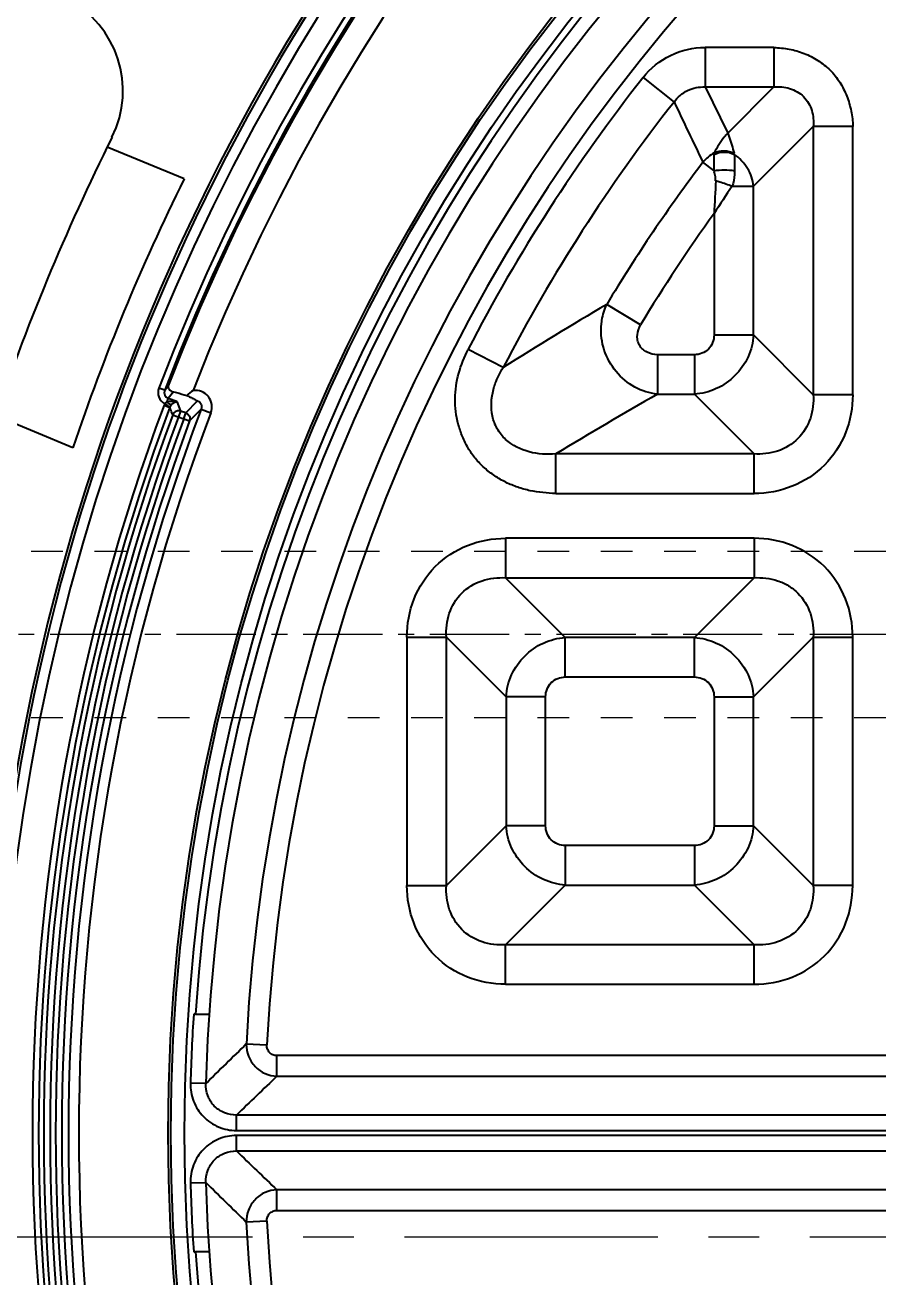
# Model space of a CAD drawing. Header units: millimetres. Extents: x 2141 to 4292, y -4498 to 2648.
# Drawn here: x 3454.8 to 3495.9, y -787.6 to -727.4 of the extents above; entities that cross this region are included whole.
import ezdxf

# ---------------------------------------------------------------- set-up
doc = ezdxf.new("R2010")
doc.units = ezdxf.units.MM
doc.header["$LTSCALE"] = 16.335
doc.header["$PDMODE"] = 3
doc.header["$PDSIZE"] = 0.3125
doc.linetypes.add('CENTER', pattern=[0.6, 0.375, -0.075, 0.075, -0.075])
doc.linetypes.add('HIDDEN', pattern=[0.2, 0.1, -0.1])
doc.layers.get('0').update_dxf_attribs({"linetype": 'CONTINUOUS'})
doc.layers.get('Defpoints').update_dxf_attribs({"linetype": 'CONTINUOUS'})
doc.layers.add('11', color=7, linetype='CONTINUOUS')
doc.layers.add('center', color=1, linetype='CENTER', lineweight=9)
doc.layers.add('cool', color=153, linetype='HIDDEN', lineweight=9)
doc.styles.get("Standard").update_dxf_attribs({"font": 'txt', "width": 0.8})
doc.dimstyles.get("Standard").update_dxf_attribs({"dimtxt": 0.15625, "dimasz": 0.1875, "dimexe": 0.125, "dimexo": 0.0625, "dimtad": 0, "dimtih": 1, "dimtoh": 1, "dimdsep": 46, "dimtxsty": 'Standard', "dimcen": 0.09, "dimadec": 0, "dimazin": 0, "dimtp": 0.01, "dimtm": 0.01, "dimtfac": 1, "dimtofl": 0, "dimtmove": 0, "dimatfit": 3, "dimfxl": 0, "dimtolj": 1, "dimarcsym": 0})

# ---------------------------------------------------------------- blocks, each defined once
blk = doc.blocks.new('*D111')
at = {"color": 4, "lineweight": -2}
blk.add_line((3411.325, -785.718), (3385.615, -785.718), dxfattribs=at)
at = {"layer": 'Defpoints', "color": 0}
for p in [(3385.615, -785.718), (3411.325, -785.718), (3555.085, -785.718)]:
    blk.add_point(p, dxfattribs=at)
at = {"color": 6, "insert": (3380.615, -785.718), "char_height": 5, "attachment_point": 5}
blk.add_mtext('\\A1;0.00', dxfattribs=at)
blk = doc.blocks.new('*D112')
at = {"color": 4, "lineweight": -2}
blk.add_line((3403.895, -756.718), (3385.615, -756.718), dxfattribs=at)
at = {"layer": 'Defpoints', "color": 0}
for p in [(3385.615, -756.718), (3403.895, -756.718), (3555.085, -785.718)]:
    blk.add_point(p, dxfattribs=at)
at = {"color": 6, "insert": (3378.282, -756.718), "char_height": 5, "attachment_point": 5}
blk.add_mtext('\\A1;29.00', dxfattribs=at)
blk = doc.blocks.new('*D114')
at = {"color": 4, "lineweight": -2}
blk.add_line((3446.659, -737.718), (3385.615, -737.718), dxfattribs=at)
at = {"layer": 'Defpoints', "color": 0}
for p in [(3385.615, -737.718), (3446.659, -737.718), (3555.085, -785.718)]:
    blk.add_point(p, dxfattribs=at)
at = {"color": 6, "insert": (3378.282, -737.718), "char_height": 5, "attachment_point": 5}
blk.add_mtext('\\A1;48.00', dxfattribs=at)
blk = doc.blocks.new('*D115')
at = {"color": 4, "lineweight": -2}
blk.add_line((3468.659, -703.718), (3385.615, -703.718), dxfattribs=at)
at = {"layer": 'Defpoints', "color": 0}
for p in [(3385.615, -703.718), (3468.659, -703.718), (3555.085, -785.718)]:
    blk.add_point(p, dxfattribs=at)
at = {"color": 6, "insert": (3378.282, -703.718), "char_height": 5, "attachment_point": 5}
blk.add_mtext('\\A1;82.00', dxfattribs=at)
blk = doc.blocks.new('*D116')
at = {"color": 4, "lineweight": -2}
blk.add_line((3445.118, -688.718), (3385.615, -688.718), dxfattribs=at)
at = {"layer": 'Defpoints', "color": 0}
for p in [(3385.615, -688.718), (3445.118, -688.718), (3555.085, -785.718)]:
    blk.add_point(p, dxfattribs=at)
at = {"color": 6, "insert": (3378.282, -688.718), "char_height": 5, "attachment_point": 5}
blk.add_mtext('\\A1;97.00', dxfattribs=at)
blk = doc.blocks.new('*D117')
at = {"color": 4, "lineweight": -2}
blk.add_line((3507.659, -674.718), (3385.615, -674.718), dxfattribs=at)
at = {"layer": 'Defpoints', "color": 0}
for p in [(3385.615, -674.718), (3507.659, -674.718), (3555.085, -785.718)]:
    blk.add_point(p, dxfattribs=at)
at = {"color": 6, "insert": (3378.282, -674.718), "char_height": 5, "attachment_point": 5}
blk.add_mtext('\\A1;111.00', dxfattribs=at)
blk = doc.blocks.new('*D118')
at = {"color": 4, "lineweight": -2}
blk.add_line((3550.685, -668.718), (3385.615, -668.718), dxfattribs=at)
at = {"layer": 'Defpoints', "color": 0}
for p in [(3385.615, -668.718), (3550.685, -668.718), (3555.085, -785.718)]:
    blk.add_point(p, dxfattribs=at)
at = {"color": 6, "insert": (3377.615, -668.718), "char_height": 5, "attachment_point": 5}
blk.add_mtext('\\A1;117.00', dxfattribs=at)
blk = doc.blocks.new('*D119')
at = {"color": 4, "lineweight": -2}
for p, q in [((3395.615, -661.758), (3385.615, -661.758)), ((3405.615, -667.718), (3395.615, -661.758)), ((3423.709, -667.718), (3405.615, -667.718))]:
    blk.add_line(p, q, dxfattribs=at)
at = {"layer": 'Defpoints', "color": 0}
for p in [(3385.615, -661.758), (3423.709, -667.718), (3555.085, -785.718)]:
    blk.add_point(p, dxfattribs=at)
at = {"color": 6, "insert": (3377.615, -661.758), "char_height": 5, "attachment_point": 5}
blk.add_mtext('\\A1;118.00', dxfattribs=at)
blk = doc.blocks.new('*D120')
at = {"color": 4, "lineweight": -2}
blk.add_line((3421.074, -809.718), (3385.615, -809.718), dxfattribs=at)
at = {"layer": 'Defpoints', "color": 0}
for p in [(3555.085, -785.718), (3385.615, -809.718), (3421.074, -809.718)]:
    blk.add_point(p, dxfattribs=at)
at = {"color": 6, "insert": (3378.282, -809.718), "char_height": 5, "attachment_point": 5}
blk.add_mtext('\\A1;24.00', dxfattribs=at)
blk = doc.blocks.new('*D121')
at = {"color": 4, "lineweight": -2}
blk.add_line((3455.659, -841.718), (3385.615, -841.718), dxfattribs=at)
at = {"layer": 'Defpoints', "color": 0}
for p in [(3555.085, -785.718), (3385.615, -841.718), (3455.659, -841.718)]:
    blk.add_point(p, dxfattribs=at)
at = {"color": 6, "insert": (3378.282, -841.718), "char_height": 5, "attachment_point": 5}
blk.add_mtext('\\A1;56.00', dxfattribs=at)
blk = doc.blocks.new('*D122')
at = {"color": 4, "lineweight": -2}
blk.add_line((3428.576, -867.718), (3385.615, -867.718), dxfattribs=at)
at = {"layer": 'Defpoints', "color": 0}
for p in [(3555.085, -785.718), (3385.615, -867.718), (3428.576, -867.718)]:
    blk.add_point(p, dxfattribs=at)
at = {"color": 6, "insert": (3378.282, -867.718), "char_height": 5, "attachment_point": 5}
blk.add_mtext('\\A1;82.00', dxfattribs=at)
blk = doc.blocks.new('*D123')
at = {"color": 4, "lineweight": -2}
blk.add_line((3518.685, -893.718), (3385.615, -893.718), dxfattribs=at)
at = {"layer": 'Defpoints', "color": 0}
for p in [(3555.085, -785.718), (3385.615, -893.718), (3518.685, -893.718)]:
    blk.add_point(p, dxfattribs=at)
at = {"color": 6, "insert": (3377.282, -893.718), "char_height": 5, "attachment_point": 5}
blk.add_mtext('\\A1;108.00', dxfattribs=at)
blk = doc.blocks.new('*D124')
at = {"color": 4, "lineweight": -2}
blk.add_line((3417.785, -903.718), (3385.615, -903.718), dxfattribs=at)
at = {"layer": 'Defpoints', "color": 0}
for p in [(3555.085, -785.718), (3385.615, -903.718), (3417.785, -903.718)]:
    blk.add_point(p, dxfattribs=at)
at = {"color": 6, "insert": (3377.615, -903.718), "char_height": 5, "attachment_point": 5}
blk.add_mtext('\\A1;118.00', dxfattribs=at)
blk = doc.blocks.new('*D125')
at = {"color": 4, "lineweight": -2}
for p, q in [((3473.059, -628.89), (3473.059, -618.89)), ((3472.089, -638.89), (3473.059, -628.89)), ((3472.089, -699.318), (3472.089, -638.89))]:
    blk.add_line(p, q, dxfattribs=at)
at = {"layer": 'Defpoints', "color": 0}
for p in [(3473.059, -618.89), (3472.089, -699.318), (3555.085, -785.718)]:
    blk.add_point(p, dxfattribs=at)
at = {"color": 6, "insert": (3473.059, -611.556), "char_height": 5, "attachment_point": 5, "rotation": 90}
blk.add_mtext('\\A1;83.00', dxfattribs=at)
blk = doc.blocks.new('*D126')
at = {"color": 4, "lineweight": -2}
for p, q in [((3451.059, -628.89), (3451.059, -618.89)), ((3450.089, -638.89), (3451.059, -628.89)), ((3450.089, -733.318), (3450.089, -638.89))]:
    blk.add_line(p, q, dxfattribs=at)
at = {"layer": 'Defpoints', "color": 0}
for p in [(3451.059, -618.89), (3450.089, -733.318), (3555.085, -785.718)]:
    blk.add_point(p, dxfattribs=at)
at = {"color": 6, "insert": (3451.059, -610.556), "char_height": 5, "attachment_point": 5, "rotation": 90}
blk.add_mtext('\\A1;105.00', dxfattribs=at)
blk = doc.blocks.new('*D127')
at = {"color": 4, "lineweight": -2}
blk.add_line((3426.585, -658.918), (3426.585, -618.89), dxfattribs=at)
at = {"layer": 'Defpoints', "color": 0}
for p in [(3426.585, -618.89), (3426.585, -658.918), (3555.085, -785.718)]:
    blk.add_point(p, dxfattribs=at)
at = {"color": 6, "insert": (3426.585, -609.89), "char_height": 5, "attachment_point": 5, "rotation": 90}
blk.add_mtext('\\A1;128.50', dxfattribs=at)
blk = doc.blocks.new('*D129')
at = {"color": 4, "lineweight": -2}
for p, q in [((3459.089, -846.118), (3459.089, -930.182)), ((3459.089, -930.182), (3460.059, -940.182)), ((3460.059, -940.182), (3460.059, -950.182))]:
    blk.add_line(p, q, dxfattribs=at)
at = {"layer": 'Defpoints', "color": 0}
for p in [(3555.085, -785.718), (3459.089, -846.118), (3460.059, -950.182)]:
    blk.add_point(p, dxfattribs=at)
at = {"color": 6, "insert": (3460.059, -957.516), "char_height": 5, "attachment_point": 5, "rotation": 90}
blk.add_mtext('\\A1;96.00', dxfattribs=at)
blk = doc.blocks.new('*D130')
at = {"color": 4, "lineweight": -2}
blk.add_line((3426.585, -912.518), (3426.585, -950.182), dxfattribs=at)
at = {"layer": 'Defpoints', "color": 0}
for p in [(3555.085, -785.718), (3426.585, -912.518), (3426.585, -950.182)]:
    blk.add_point(p, dxfattribs=at)
at = {"color": 6, "insert": (3426.585, -959.182), "char_height": 5, "attachment_point": 5, "rotation": 90}
blk.add_mtext('\\A1;128.50', dxfattribs=at)
blk = doc.blocks.new('*D131')
at = {"color": 4, "lineweight": -2}
for p, q in [((3437.786, -630.751), (3437.786, -620.751)), ((3432.084, -640.751), (3437.786, -630.751)), ((3432.084, -776.718), (3432.084, -640.751))]:
    blk.add_line(p, q, dxfattribs=at)
at = {"layer": 'Defpoints', "color": 0}
for p in [(3437.786, -620.751), (3432.084, -776.718), (3555.085, -785.718)]:
    blk.add_point(p, dxfattribs=at)
at = {"color": 6, "insert": (3437.786, -612.084), "char_height": 5, "attachment_point": 5, "rotation": 90}
blk.add_mtext('\\A1;123.00', dxfattribs=at)
blk = doc.blocks.new('*D136')
at = {"color": 4, "lineweight": -2}
blk.add_line((3427.684, -780.718), (3384.536, -780.718), dxfattribs=at)
at = {"layer": 'Defpoints', "color": 0}
for p in [(3384.536, -780.718), (3427.684, -780.718), (3555.085, -785.718)]:
    blk.add_point(p, dxfattribs=at)
at = {"color": 6, "insert": (3379.203, -780.718), "char_height": 5, "attachment_point": 5}
blk.add_mtext('\\A1;5.00', dxfattribs=at)
blk = doc.blocks.new('4')
at = {"layer": '11', "color": 3, "linetype": 'Continuous'}
for p, q in [((-12.852, 216.652), (-13.724, 226.616)), ((12.852, 216.656), (13.724, 226.619)), ((-7, 208.127), (-7, 212.136)), ((7, 208.13), (7, 212.139))]:
    blk.add_line(p, q, dxfattribs=at)
for centre, radius, start, end in [((-8.743, 227.051), 5, 94.10934, 185), ((0.026, 105), 127.366, 85.91485, 94.10934), ((8.743, 227.055), 5, 355, 85.91485), ((-7.871, 217.088), 5, 185, 274.03007), ((7.871, 217.092), 5, 265.99628, 355), ((0.026, 105), 107.366, 85.99628, 94.03007), ((0.026, 105), 103.366, 86.13132, 93.8975)]:
    blk.add_arc(centre, radius, start, end, dxfattribs=at)

msp = doc.modelspace()

# ---------------------------------------------------------------- linework, layer by layer
at = {"layer": '11', "color": 7, "linetype": 'Continuous'}
for p, q in [((3487.58, -728.482), (3487.58, -730.382)), ((3490.886, -728.482), (3487.58, -728.482)), ((3490.886, -728.482), (3490.886, -730.382)), ((3484.594, -729.931), (3486.087, -731.107)), ((3487.58, -730.382), (3488.667, -732.601)), ((3487.58, -730.382), (3490.886, -730.382)), ((3488.667, -732.601), (3490.886, -730.382)), ((3492.786, -732.283), (3489.913, -735.156)), ((3492.786, -732.283), (3492.786, -745.19)), ((3494.687, -732.283), (3492.786, -732.283)), ((3494.687, -745.19), (3494.687, -732.283)), ((3488.013, -734.414), (3488.013, -733.626)), ((3488.99, -733.626), (3488.99, -734.415)), ((3487.997, -734.402), (3487.476, -734.007)), ((3488.881, -735.156), (3489.913, -735.156)), ((3489.913, -742.317), (3489.913, -735.156)), ((3488.013, -736.474), (3488.013, -742.317)), ((3484.472, -741.827), (3482.844, -740.847)), ((3488.013, -742.317), (3489.913, -742.317)), ((3489.913, -742.317), (3492.786, -745.19)), ((3477.859, -743.881), (3476.171, -743.008)), ((3485.286, -743.268), (3485.286, -745.168)), ((3487.063, -743.268), (3485.286, -743.268)), ((3487.063, -743.268), (3487.063, -745.168)), ((3461.566, -744.977), (3461.284, -744.87)), ((3461.566, -744.977), (3461.735, -744.77)), ((3461.994, -745.06), (3461.738, -745.373)), ((3485.286, -745.168), (3487.063, -745.168)), ((3489.936, -748.041), (3487.063, -745.168)), ((3461.534, -745.697), (3461.814, -745.802)), ((3461.677, -745.54), (3461.738, -745.373)), ((3462.156, -745.525), (3461.738, -745.373)), ((3462.156, -745.525), (3462.333, -745.979)), ((3462.584, -746.07), (3463.148, -745.492)), ((3494.687, -745.19), (3492.786, -745.19)), ((3461.948, -746.155), (3462.765, -746.453)), ((3462.333, -745.979), (3462.231, -746.259)), ((3462.584, -746.07), (3462.333, -745.979)), ((3462.482, -746.35), (3462.584, -746.07)), ((3463.32, -745.887), (3462.764, -746.454)), ((3463.319, -745.887), (3463.786, -746.063)), ((3480.391, -749.942), (3480.391, -748.041)), ((3489.936, -748.041), (3480.391, -748.041)), ((3489.936, -749.942), (3489.936, -748.041)), ((3480.391, -749.942), (3489.936, -749.942)), ((3477.978, -752.099), (3477.978, -754)), ((3489.936, -752.099), (3477.978, -752.099)), ((3489.936, -752.099), (3489.936, -754)), ((3477.978, -754), (3480.851, -756.873)), ((3477.978, -754), (3489.936, -754)), ((3487.063, -756.873), (3489.936, -754)), ((3473.227, -756.85), (3473.227, -768.808)), ((3473.227, -756.85), (3475.127, -756.85)), ((3475.127, -768.808), (3475.127, -756.85)), ((3478, -759.723), (3475.127, -756.85)), ((3480.851, -758.773), (3480.851, -756.873)), ((3487.063, -756.873), (3480.851, -756.873)), ((3487.063, -758.773), (3487.063, -756.873)), ((3492.786, -756.85), (3489.913, -759.723)), ((3492.786, -756.85), (3492.786, -768.808)), ((3492.786, -756.851), (3494.687, -756.851)), ((3494.687, -768.808), (3494.687, -756.85)), ((3480.851, -758.773), (3487.063, -758.773)), ((3478, -759.723), (3478, -765.935)), ((3479.901, -759.723), (3478, -759.723)), ((3479.901, -765.935), (3479.901, -759.723)), ((3488.013, -759.723), (3488.013, -765.935)), ((3488.013, -759.723), (3489.913, -759.723)), ((3489.913, -765.935), (3489.913, -759.723)), ((3475.127, -768.808), (3478, -765.935)), ((3479.901, -765.935), (3478, -765.935)), ((3488.013, -765.935), (3489.913, -765.935)), ((3489.913, -765.935), (3492.786, -768.808)), ((3480.851, -766.885), (3480.851, -768.786)), ((3487.063, -766.885), (3480.851, -766.885)), ((3487.063, -766.885), (3487.063, -768.786)), ((3473.227, -768.808), (3475.127, -768.808)), ((3480.851, -768.786), (3477.978, -771.659)), ((3480.851, -768.786), (3487.063, -768.786)), ((3489.936, -771.659), (3487.063, -768.786)), ((3494.687, -768.808), (3492.786, -768.808)), ((3477.978, -773.559), (3477.978, -771.659)), ((3489.936, -771.659), (3477.978, -771.659)), ((3489.936, -773.559), (3489.936, -771.659)), ((3477.978, -773.559), (3489.936, -773.559)), ((3463.047, -774.995), (3462.962, -774.995)), ((3465.495, -776.431), (3466.483, -776.482)), ((3466.97, -777.984), (3466.97, -776.995)), ((3542.388, -776.995), (3466.97, -776.995)), ((3463.548, -778.336), (3462.805, -778.315)), ((3466.97, -777.984), (3542.393, -777.984)), ((3465.024, -780.597), (3465.024, -779.854)), ((3544.258, -779.855), (3465.024, -779.854)), ((3465.024, -780.597), (3544.258, -780.597)), ((3465.024, -781.582), (3465.024, -780.839)), ((3544.258, -780.839), (3465.024, -780.839)), ((3465.024, -781.582), (3544.258, -781.582)), ((3462.805, -783.121), (3463.548, -783.1)), ((3466.97, -784.442), (3466.97, -783.452)), ((3542.393, -783.452), (3466.97, -783.452)), ((3466.97, -784.442), (3542.388, -784.442)), ((3466.483, -784.954), (3465.495, -785.005)), ((3462.962, -786.442), (3463.047, -786.442))]:
    msp.add_line(p, q, dxfattribs=at)
for radius in [87.342, 87.216, 86.564]:
    msp.add_circle((3549.081, -780.718), radius, dxfattribs=at)
for centre, radius, start, end in [((3555.111, -780.718), 102.032, 15.93718, 173.82065), ((3555.111, -780.718), 102.166, 11.51801, 171.23114), ((3555.111, -780.718), 101.53, 16.85876, 173.82581), ((3555.111, -780.718), 100.442, 17.04696, 159.08959), ((3555.111, -780.718), 100.141, 16.58737, 159.08959), ((3555.111, -780.718), 100.057, 13.76735, 158.94397), ((3555.111, -780.718), 98.859, 11.90883, 158.81116), ((3549.081, -780.718), 86.224, 93.80612, 176.19392), ((3549.081, -780.718), 85.566, 91.59517, 178.40483), ((3549.081, -780.716), 83.694, 92.93581, 177.06419), ((3549.081, -780.716), 82.705, 92.93581, 177.06419), ((3549.081, -780.718), 82.085, 141.77764, 152.65107), ((3549.081, -780.718), 80.184, 141.77762, 152.65105), ((3822.553, -571.747), 372.296, 205.34349, 205.83845), ((3549.081, -780.718), 77.311, 142.8295, 148.95454), ((3768.553, -751.138), 280.923, 176.68523, 177.00782), ((3586.828, -800.552), 117.773, 146.27017, 147.03814), ((3549.081, -780.718), 75.411, 144.07664, 148.95453), ((3575.451, -898.631), 182.953, 120.40977, 122.23724), ((3572.175, -898.807), 176.506, 119.48983, 121.33227), ((3555.111, -780.718), 99.915, 159.4816, 200.5184), ((3462.106, -745.911), 0.61, 151.80088, 159.48707), ((3555.111, -780.718), 99.617, 159.47923, 200.52312), ((3555.111, -780.718), 99.365, 159.64446, 200.35554), ((3555.111, -780.718), 99.066, 159.64446, 200.35554), ((3555.111, -780.718), 98.799, 159.6435, 200.3565), ((3555.111, -780.718), 98.178, 159.22005, 200.77995), ((3555.111, -780.718), 97.679, 159.2191, 200.7812), ((3555.111, -780.718), 98.498, 159.6435, 200.3565), ((3549.081, -780.718), 86.309, 176.19766, 178.40483), ((3630.407, -946.941), 237.212, 134.04406, 134.70193), ((3625.388, -944.73), 230.001, 133.533, 134.20527), ((3626.285, -615.773), 231.295, 225.79661, 226.46512), ((3549.081, -780.718), 86.309, 181.59517, 183.80239), ((3549.081, -780.718), 85.566, 181.59517, 268.40483), ((3629.477, -615.446), 235.882, 225.29621, 225.9578), ((3549.079, -780.718), 83.694, 182.93581, 267.06419), ((3549.079, -780.718), 82.705, 182.93581, 267.06419), ((3549.081, -780.718), 86.224, 183.80612, 266.19393)]:
    msp.add_arc(centre, radius, start, end, dxfattribs=at)
for points, knots in [([(3484.594, -729.931), (3484.945, -729.485), (3485.86, -728.74), (3487.012, -728.482), (3487.58, -728.482)], [0, 0, 0, 0, 0.500008, 1, 1, 1, 1]), ([(3490.886, -728.482), (3491.135, -728.492), (3491.633, -728.541), (3492.356, -728.747), (3493.025, -729.09), (3493.62, -729.552), (3494.083, -730.146), (3494.424, -730.816), (3494.632, -731.536), (3494.692, -732.034), (3494.687, -732.283)], [0, 0, 0, 0, 0.125127, 0.25009, 0.375277, 0.500349, 0.625258, 0.750283, 0.875123, 1, 1, 1, 1]), ([(3486.087, -731.107), (3486.252, -730.874), (3486.705, -730.48), (3487.294, -730.368), (3487.58, -730.382)], [0, 0, 0, 0, 0.5, 1, 1, 1, 1]), ([(3490.886, -730.382), (3491.141, -730.36), (3491.669, -730.397), (3492.371, -730.798), (3492.772, -731.5), (3492.809, -732.028), (3492.786, -732.283)], [0, 0, 0, 0, 0.24828, 0.500157, 0.751937, 1, 1, 1, 1]), ([(3488.667, -732.601), (3488.61, -732.663), (3488.362, -732.957), (3488.159, -733.285), (3488.019, -733.55)], [0, 0, 0, 0, 0.219282, 1, 1, 1, 1]), ([(3488.667, -732.601), (3488.694, -732.667), (3488.816, -732.984), (3488.908, -733.312), (3488.972, -733.574)], [0, 0, 0, 0, 0.207773, 1, 1, 1, 1]), ([(3488.013, -733.626), (3488.163, -733.554), (3488.501, -733.478), (3488.84, -733.553), (3488.99, -733.626)], [0, 0, 0, 0, 0.5, 1, 1, 1, 1]), ([(3488.019, -733.55), (3488.166, -733.482), (3488.498, -733.416), (3488.826, -733.498), (3488.972, -733.573)], [0, 0, 0, 0, 0.496122, 1, 1, 1, 1]), ([(3489.913, -735.156), (3489.882, -734.856), (3489.674, -734.26), (3489.243, -733.802), (3488.99, -733.626)], [0, 0, 0, 0, 0.494345, 1, 1, 1, 1]), ([(3488.088, -734.896), (3488.092, -734.809), (3488.081, -734.679), (3488.032, -734.518), (3488.005, -734.441), (3487.997, -734.402)], [0, 0, 0, 0, 0.518014, 0.762703, 1, 1, 1, 1]), ([(3488.013, -734.415), (3488.174, -734.382), (3488.502, -734.359), (3488.831, -734.381), (3488.991, -734.414)], [0, 0, 0, 0, 0.501305, 1, 1, 1, 1]), ([(3488.088, -734.892), (3488.153, -734.909), (3488.421, -734.985), (3488.685, -735.075), (3488.881, -735.156)], [0, 0, 0, 0, 0.240914, 1, 1, 1, 1]), ([(3488.99, -734.415), (3488.992, -734.476), (3488.993, -734.726), (3488.951, -734.98), (3488.881, -735.156)], [0, 0, 0, 0, 0.243242, 1, 1, 1, 1]), ([(3482.581, -741.882), (3482.587, -741.792), (3482.628, -741.437), (3482.732, -741.089), (3482.844, -740.847)], [0, 0, 0, 0, 0.25293, 1, 1, 1, 1]), ([(3485.287, -745.168), (3484.908, -745.127), (3484.153, -744.884), (3483.24, -744.119), (3482.656, -743.07), (3482.554, -742.27), (3482.581, -741.882)], [0, 0, 0, 0, 0.244735, 0.495775, 0.74933, 1, 1, 1, 1]), ([(3485.286, -743.268), (3485.117, -743.26), (3484.859, -743.205), (3484.57, -743.017), (3484.408, -742.814), (3484.319, -742.569), (3484.306, -742.226), (3484.39, -741.976), (3484.472, -741.827)], [0, 0, 0, 0, 0.249291, 0.374767, 0.500045, 0.625501, 0.750821, 1, 1, 1, 1]), ([(3489.913, -742.317), (3489.889, -742.679), (3489.704, -743.403), (3489.065, -744.32), (3488.148, -744.958), (3487.424, -745.144), (3487.063, -745.168)], [0, 0, 0, 0, 0.248747, 0.500042, 0.751306, 1, 1, 1, 1]), ([(3488.013, -742.317), (3488.013, -742.561), (3487.821, -743.076), (3487.306, -743.268), (3487.063, -743.268)], [0, 0, 0, 0, 0.500117, 1, 1, 1, 1]), ([(3480.391, -749.942), (3479.978, -749.933), (3479.356, -749.876), (3478.557, -749.658), (3477.984, -749.418), (3477.445, -749.106), (3476.951, -748.725), (3476.516, -748.278), (3476.16, -747.767), (3475.887, -747.207), (3475.622, -746.422), (3475.485, -745.384), (3475.679, -744.148), (3475.986, -743.376), (3476.171, -743.008)], [0, 0, 0, 0, 0.124931, 0.187382, 0.249894, 0.312563, 0.375328, 0.437909, 0.500357, 0.562976, 0.625694, 0.750409, 0.875213, 1, 1, 1, 1]), ([(3477.393, -744.936), (3477.417, -744.843), (3477.533, -744.474), (3477.706, -744.126), (3477.859, -743.881)], [0, 0, 0, 0, 0.251281, 1, 1, 1, 1]), ([(3461.284, -744.87), (3461.233, -745.004), (3461.228, -745.32), (3461.44, -745.557), (3461.568, -745.623)], [0, 0, 0, 0, 0.500204, 1, 1, 1, 1]), ([(3461.566, -744.977), (3461.537, -745.051), (3461.535, -745.226), (3461.665, -745.347), (3461.738, -745.373)], [0, 0, 0, 0, 0.503948, 1, 1, 1, 1]), ([(3461.735, -744.77), (3461.723, -744.822), (3461.775, -744.971), (3461.91, -745.044), (3461.994, -745.06)], [0, 0, 0, 0, 0.388037, 1, 1, 1, 1]), ([(3461.994, -745.06), (3462.041, -745.069), (3462.257, -745.117), (3462.47, -745.181), (3462.634, -745.236)], [0, 0, 0, 0, 0.217015, 1, 1, 1, 1]), ([(3463.786, -746.062), (3463.833, -745.934), (3463.867, -745.65), (3463.697, -745.259), (3463.355, -745), (3463.071, -744.972), (3462.936, -744.986)], [0, 0, 0, 0, 0.249832, 0.499845, 0.749889, 1, 1, 1, 1]), ([(3480.391, -748.041), (3479.966, -748.073), (3479.098, -748.03), (3478.09, -747.536), (3477.544, -746.848), (3477.236, -746.028), (3477.284, -745.351), (3477.393, -744.936)], [0, 0, 0, 0, 0.247643, 0.49733, 0.623994, 0.750548, 1, 1, 1, 1]), ([(3461.568, -745.623), (3461.618, -745.666), (3461.704, -745.72), (3461.79, -745.773), (3461.814, -745.797)], [0, 0, 0, 0, 0.661993, 1, 1, 1, 1]), ([(3461.677, -745.54), (3461.754, -745.507), (3461.919, -745.488), (3462.08, -745.505), (3462.156, -745.525)], [0, 0, 0, 0, 0.514362, 1, 1, 1, 1]), ([(3461.677, -745.54), (3461.715, -745.576), (3461.774, -745.62), (3461.853, -745.655), (3461.889, -745.662), (3461.903, -745.659)], [0, 0, 0, 0, 0.598582, 0.834517, 1, 1, 1, 1]), ([(3461.816, -745.798), (3461.821, -745.784), (3461.843, -745.734), (3461.876, -745.689), (3461.903, -745.659)], [0, 0, 0, 0, 0.266888, 1, 1, 1, 1]), ([(3461.903, -745.659), (3461.916, -745.644), (3461.964, -745.596), (3462.023, -745.561), (3462.068, -745.543)], [0, 0, 0, 0, 0.295885, 1, 1, 1, 1]), ([(3462.068, -745.543), (3462.075, -745.54), (3462.103, -745.53), (3462.134, -745.525), (3462.156, -745.525)], [0, 0, 0, 0, 0.266219, 1, 1, 1, 1]), ([(3462.634, -745.236), (3462.687, -745.257), (3462.808, -745.309), (3462.981, -745.391), (3463.097, -745.461), (3463.148, -745.492)], [0, 0, 0, 0, 0.295295, 0.686079, 1, 1, 1, 1]), ([(3463.149, -745.491), (3463.223, -745.517), (3463.354, -745.639), (3463.349, -745.814), (3463.32, -745.887)], [0, 0, 0, 0, 0.502931, 1, 1, 1, 1]), ([(3494.687, -745.19), (3494.687, -745.811), (3494.462, -747.068), (3493.418, -748.673), (3491.813, -749.717), (3490.557, -749.942), (3489.936, -749.942)], [0, 0, 0, 0, 0.250128, 0.500002, 0.74987, 1, 1, 1, 1]), ([(3492.786, -745.19), (3492.809, -745.57), (3492.727, -746.351), (3492.116, -747.372), (3491.095, -747.982), (3490.315, -748.064), (3489.936, -748.041)], [0, 0, 0, 0, 0.24931, 0.500088, 0.750809, 1, 1, 1, 1]), ([(3461.952, -746.155), (3461.917, -746.066), (3461.869, -745.949), (3461.826, -745.829), (3461.816, -745.798)], [0, 0, 0, 0, 0.744593, 1, 1, 1, 1]), ([(3462.231, -745.963), (3462.172, -745.964), (3462.052, -746.001), (3461.973, -746.1), (3461.952, -746.155)], [0, 0, 0, 0, 0.5014, 1, 1, 1, 1]), ([(3462.584, -746.07), (3462.642, -746.091), (3462.745, -746.172), (3462.783, -746.299), (3462.782, -746.36)], [0, 0, 0, 0, 0.50088, 1, 1, 1, 1]), ([(3473.227, -756.85), (3473.227, -756.229), (3473.452, -754.973), (3474.496, -753.368), (3476.101, -752.324), (3477.357, -752.099), (3477.978, -752.099)], [0, 0, 0, 0, 0.250128, 0.500002, 0.74987, 1, 1, 1, 1]), ([(3494.687, -756.85), (3494.687, -756.229), (3494.456, -754.975), (3493.418, -753.368), (3491.811, -752.327), (3490.556, -752.099), (3489.936, -752.099)], [0, 0, 0, 0, 0.250175, 0.500039, 0.749875, 1, 1, 1, 1]), ([(3475.127, -756.85), (3475.105, -756.471), (3475.186, -755.69), (3475.797, -754.669), (3476.818, -754.059), (3477.599, -753.977), (3477.978, -754)], [0, 0, 0, 0, 0.24931, 0.500088, 0.750809, 1, 1, 1, 1]), ([(3489.936, -754), (3490.315, -753.977), (3490.903, -754.041), (3491.604, -754.362), (3492.214, -754.841), (3492.727, -755.691), (3492.81, -756.471), (3492.786, -756.85)], [0, 0, 0, 0, 0.248846, 0.374743, 0.500927, 0.751304, 1, 1, 1, 1]), ([(3478, -759.723), (3478.025, -759.362), (3478.21, -758.638), (3478.849, -757.721), (3479.766, -757.082), (3480.49, -756.897), (3480.851, -756.873)], [0, 0, 0, 0, 0.248747, 0.500042, 0.751306, 1, 1, 1, 1]), ([(3487.063, -756.873), (3487.424, -756.897), (3488.148, -757.082), (3489.065, -757.721), (3489.704, -758.638), (3489.889, -759.362), (3489.913, -759.723)], [0, 0, 0, 0, 0.248747, 0.500042, 0.751306, 1, 1, 1, 1]), ([(3479.901, -759.723), (3479.901, -759.48), (3480.093, -758.965), (3480.608, -758.773), (3480.851, -758.773)], [0, 0, 0, 0, 0.500117, 1, 1, 1, 1]), ([(3487.063, -758.773), (3487.306, -758.773), (3487.821, -758.965), (3488.013, -759.48), (3488.013, -759.723)], [0, 0, 0, 0, 0.500117, 1, 1, 1, 1]), ([(3480.851, -768.786), (3480.489, -768.761), (3479.765, -768.576), (3478.848, -767.937), (3478.21, -767.02), (3478.024, -766.296), (3478, -765.935)], [0, 0, 0, 0, 0.248747, 0.500042, 0.751306, 1, 1, 1, 1]), ([(3480.851, -766.885), (3480.608, -766.885), (3480.093, -766.693), (3479.901, -766.178), (3479.901, -765.935)], [0, 0, 0, 0, 0.500117, 1, 1, 1, 1]), ([(3489.913, -765.935), (3489.889, -766.297), (3489.704, -767.021), (3489.065, -767.938), (3488.148, -768.576), (3487.424, -768.761), (3487.063, -768.786)], [0, 0, 0, 0, 0.248747, 0.500042, 0.751306, 1, 1, 1, 1]), ([(3488.013, -765.935), (3488.013, -766.178), (3487.821, -766.693), (3487.306, -766.885), (3487.063, -766.885)], [0, 0, 0, 0, 0.500117, 1, 1, 1, 1]), ([(3477.978, -773.559), (3477.357, -773.559), (3476.101, -773.334), (3474.496, -772.29), (3473.452, -770.685), (3473.227, -769.429), (3473.227, -768.808)], [0, 0, 0, 0, 0.250128, 0.500002, 0.74987, 1, 1, 1, 1]), ([(3477.978, -771.659), (3477.598, -771.681), (3476.818, -771.6), (3475.797, -770.989), (3475.187, -769.968), (3475.105, -769.187), (3475.127, -768.808)], [0, 0, 0, 0, 0.24931, 0.500088, 0.750809, 1, 1, 1, 1]), ([(3492.786, -768.808), (3492.809, -769.188), (3492.727, -769.968), (3492.116, -770.989), (3491.095, -771.599), (3490.315, -771.681), (3489.936, -771.659)], [0, 0, 0, 0, 0.24931, 0.500088, 0.750809, 1, 1, 1, 1]), ([(3489.936, -773.559), (3490.556, -773.548), (3491.813, -773.338), (3493.416, -772.288), (3494.464, -770.684), (3494.678, -769.429), (3494.687, -768.808)], [0, 0, 0, 0, 0.250134, 0.500033, 0.749908, 1, 1, 1, 1]), ([(3463.047, -774.995), (3463.121, -774.996), (3463.261, -774.998), (3463.45, -775.002), (3463.59, -775.001), (3463.666, -775), (3463.691, -774.995)], [0, 0, 0, 0, 0.346443, 0.651877, 0.878451, 1, 1, 1, 1]), ([(3465.495, -776.431), (3465.489, -776.628), (3465.56, -777.028), (3465.888, -777.535), (3466.378, -777.888), (3466.774, -777.98), (3466.97, -777.984)], [0, 0, 0, 0, 0.249501, 0.500004, 0.750504, 1, 1, 1, 1]), ([(3466.97, -776.995), (3466.904, -776.992), (3466.772, -776.967), (3466.604, -776.854), (3466.5, -776.681), (3466.482, -776.548), (3466.483, -776.482)], [0, 0, 0, 0, 0.250037, 0.499988, 0.749995, 1, 1, 1, 1]), ([(3462.805, -778.315), (3462.797, -778.61), (3462.897, -779.208), (3463.385, -779.972), (3464.135, -780.481), (3464.73, -780.597), (3465.024, -780.597)], [0, 0, 0, 0, 0.24999, 0.499998, 0.750008, 1, 1, 1, 1]), ([(3465.024, -779.854), (3464.828, -779.857), (3464.429, -779.783), (3463.921, -779.45), (3463.602, -778.933), (3463.539, -778.532), (3463.548, -778.336)], [0, 0, 0, 0, 0.249758, 0.500054, 0.750289, 1, 1, 1, 1]), ([(3465.024, -780.839), (3464.73, -780.839), (3464.135, -780.956), (3463.385, -781.464), (3462.897, -782.228), (3462.797, -782.827), (3462.805, -783.121)], [0, 0, 0, 0, 0.24999, 0.499998, 0.750008, 1, 1, 1, 1]), ([(3463.548, -783.1), (3463.539, -782.904), (3463.602, -782.503), (3463.921, -781.986), (3464.429, -781.652), (3464.828, -781.579), (3465.024, -781.582)], [0, 0, 0, 0, 0.249758, 0.500054, 0.750289, 1, 1, 1, 1]), ([(3466.97, -783.452), (3466.774, -783.456), (3466.378, -783.548), (3465.888, -783.901), (3465.56, -784.409), (3465.489, -784.809), (3465.495, -785.005)], [0, 0, 0, 0, 0.249501, 0.500004, 0.750504, 1, 1, 1, 1]), ([(3466.483, -784.954), (3466.482, -784.889), (3466.5, -784.756), (3466.604, -784.582), (3466.772, -784.469), (3466.904, -784.444), (3466.97, -784.442)], [0, 0, 0, 0, 0.250037, 0.499988, 0.749995, 1, 1, 1, 1]), ([(3463.691, -786.441), (3463.666, -786.436), (3463.59, -786.436), (3463.45, -786.434), (3463.261, -786.438), (3463.121, -786.44), (3463.047, -786.442)], [0, 0, 0, 0, 0.121498, 0.348017, 0.653501, 1, 1, 1, 1])]:
    msp.add_open_spline(points, degree=3, knots=knots, dxfattribs=at)
for points in [[(3488.019, -733.55), (3487.815, -733.67), (3487.629, -733.826), (3487.476, -734.007)], [(3488.019, -733.55), (3488.012, -733.574), (3488.01, -733.601), (3488.013, -733.626)], [(3488.966, -733.589), (3488.97, -733.607), (3488.976, -733.624), (3488.983, -733.641)], [(3462.936, -744.986), (3462.824, -745.054), (3462.72, -745.138), (3462.634, -745.236)], [(3461.568, -745.623), (3461.59, -745.582), (3461.634, -745.554), (3461.677, -745.54)], [(3462.333, -745.979), (3462.301, -745.968), (3462.266, -745.962), (3462.231, -745.963)], [(3462.764, -746.454), (3462.775, -746.424), (3462.781, -746.392), (3462.782, -746.36)]]:
    msp.add_open_spline(points, degree=3, dxfattribs=at)
at = {"layer": 'center', "color": 1, "linetype": 'CENTER', "ltscale": 1.990336}
msp.add_line((3395.084, -785.718), (3715.086, -785.718), dxfattribs=at)
at = {"layer": 'cool', "ltscale": 0.932966}
for p, q in [((3409.415, -752.718), (3700.755, -752.718)), ((3409.415, -760.718), (3700.755, -760.718))]:
    msp.add_line(p, q, dxfattribs=at)
at = {"layer": 'cool', "color": 1, "linetype": 'CENTER', "ltscale": 0.621977}
msp.add_line((3395.085, -756.718), (3715.085, -756.718), dxfattribs=at)

# ---------------------------------------------------------------- block references
at = {"rotation": 67.49999999999673}
msp.add_blockref('4', (3652.109, -820.924), dxfattribs=at)

# ---------------------------------------------------------------- dimensions: what is measured, and where the dimension line sits
for feature_location, offset, dtype, origin, picture, middle in [((3426.585, -658.918), (0, 40.029), 1, (3555.085, -785.718), '*D127', (3426.585, -609.89)), ((3450.089, -733.318), (0.97, 114.429), 1, (3555.085, -785.718), '*D126', (3451.059, -610.556)), ((3432.084, -776.718), (5.702, 155.967), 1, (3555.085, -785.718), '*D131', (3437.786, -612.084)), ((3472.089, -699.318), (0.97, 80.429), 1, (3555.085, -785.718), '*D125', (3473.059, -611.556)), ((3423.709, -667.718), (-38.094, 5.961), 0, (3555.085, -785.718), '*D119', (3377.615, -661.758)), ((3550.685, -668.718), (-165.07, 0), 0, (3555.085, -785.718), '*D118', (3377.615, -668.718)), ((3507.659, -674.718), (-122.044, 0), 0, (3555.085, -785.718), '*D117', (3378.282, -674.718)), ((3445.118, -688.718), (-59.503, 0), 0, (3555.085, -785.718), '*D116', (3378.282, -688.718)), ((3468.659, -703.718), (-83.044, 0), 0, (3555.085, -785.718), '*D115', (3378.282, -703.718)), ((3446.659, -737.718), (-61.044, 0), 0, (3555.085, -785.718), '*D114', (3378.282, -737.718)), ((3403.895, -756.718), (-18.28, 0), 0, (3555.085, -785.718), '*D112', (3378.282, -756.718)), ((3427.684, -780.718), (-43.148, 0), 0, (3555.085, -785.718), '*D136', (3379.203, -780.718)), ((3411.325106703, -785.718474448), (-25.710224106, 0), 0, (3555.084955475, -785.718474448), '*D111', (3380.614882597, -785.718474448)), ((3518.685, -893.718), (-133.07, 0), 0, (3555.085, -785.718), '*D123', (3377.282, -893.718)), ((3417.785, -903.718), (-32.17, 0), 0, (3555.085, -785.718), '*D124', (3377.615, -903.718)), ((3421.074, -809.718), (-35.459, 0), 0, (3555.085, -785.718), '*D120', (3378.282, -809.718)), ((3455.659, -841.718), (-70.044, 0), 0, (3555.085, -785.718), '*D121', (3378.282, -841.718)), ((3428.576, -867.718), (-42.962, 0), 0, (3555.085, -785.718), '*D122', (3378.282, -867.718)), ((3426.585, -912.518), (0, -37.664), 1, (3555.085, -785.718), '*D130', (3426.585, -959.182)), ((3459.089, -846.118), (0.97, -104.064), 1, (3555.085, -785.718), '*D129', (3460.059, -957.516))]:
    dim = msp.add_ordinate_dim(feature_location=feature_location, offset=offset, dtype=dtype, origin=origin, dimstyle='Standard', override={"dimtxt": 5, "dimasz": 5, "dimexe": 0, "dimexo": 0, "dimgap": 0, "dimtih": 0, "dimtoh": 0, "dimzin": 0, "dimcen": 0, "dimclrd": 4, "dimclre": 4, "dimclrt": 6, "dimadec": 2, "dimtp": 0, "dimtm": 0, "dimtzin": 0})
    dim.commit()
    dim.dimension.update_dxf_attribs({"geometry": picture, "text_midpoint": middle})

doc.saveas('drawing.dxf')
